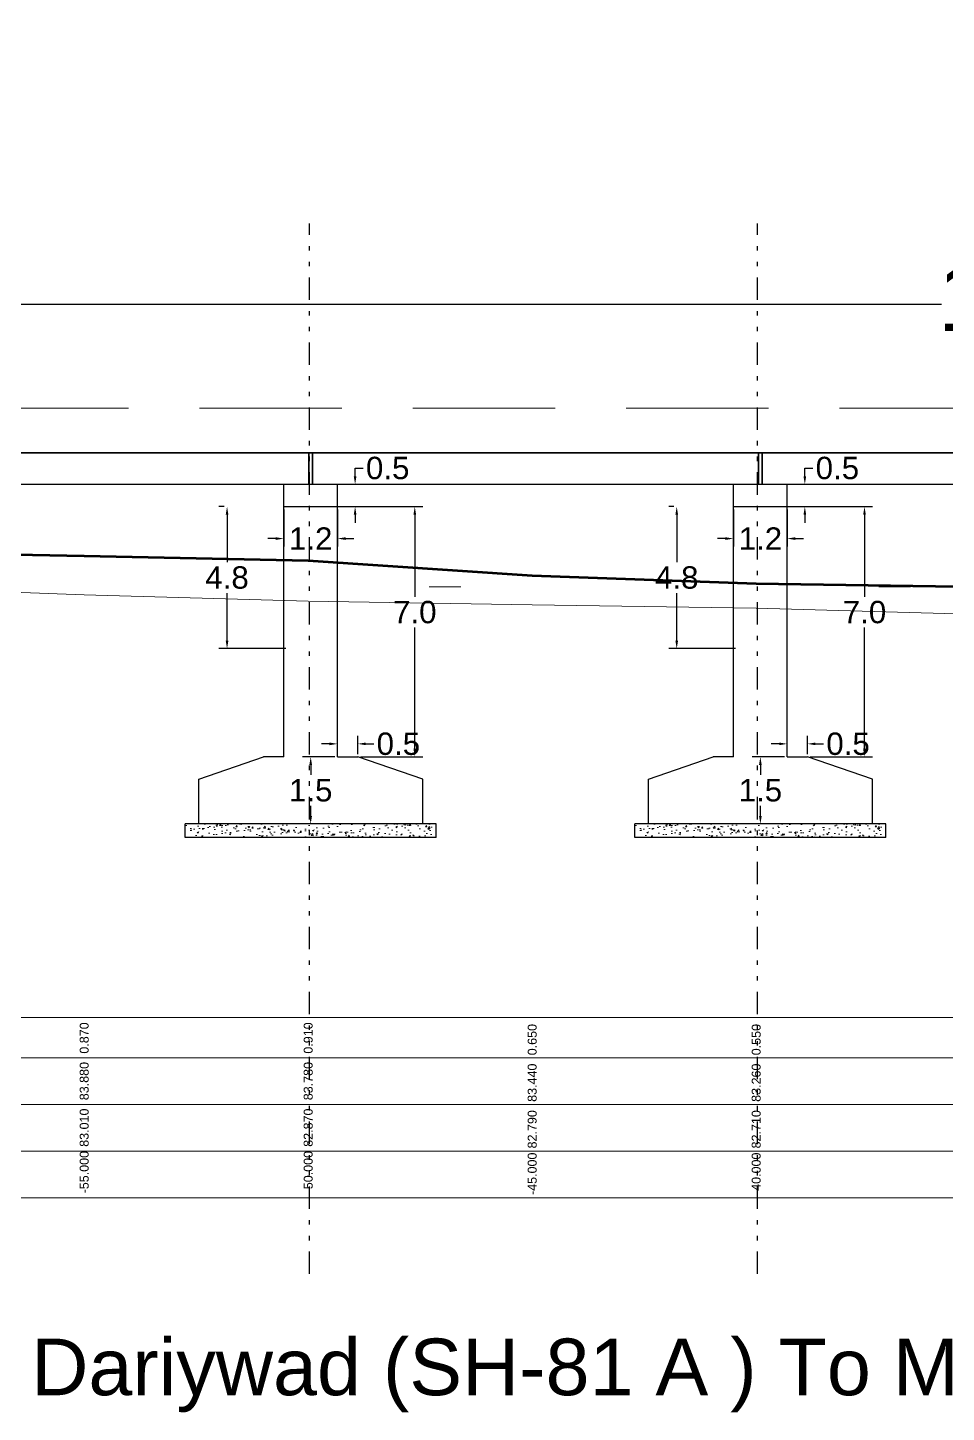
# Model space of a CAD drawing. Header units: millimetres. Extents: x -83 to 417, y 47 to 139.
# Drawn here: x 272.73 to 293.23, y 69.72 to 100.64 of the extents above; entities that cross this region are included whole.
import ezdxf
from ezdxf.enums import TextEntityAlignment as Align

# ---------------------------------------------------------------- set-up
doc = ezdxf.new("R2010")
doc.units = ezdxf.units.MM
doc.header["$PDMODE"] = 3
doc.header["$PDSIZE"] = -0.7
doc.linetypes.add('DASHED2', pattern=[9.525, 6.35, -3.175])
doc.linetypes.add('DIVIDE', pattern=[1.25, 0.5, -0.25, 0, -0.25, 0, -0.25])
for name, color, linetype in [('Bridge Top', 30, 'Continuous'), ('Data Table', 7, 'Continuous'), ('kacha rasta', 7, 'Continuous'), ('OGL', 1, 'Continuous')]:
    doc.layers.add(name, color=color, linetype=linetype)
doc.styles.get("Standard").update_dxf_attribs({"font": 'Arial'})
doc.dimstyles.get("Standard").update_dxf_attribs({"dimtxt": 0.5, "dimasz": 0.18, "dimexe": 0.18, "dimexo": 0.0625, "dimgap": 0.09, "dimtad": 0, "dimtih": 1, "dimtoh": 1, "dimdec": 1, "dimzin": 0, "dimdsep": 46, "dimtxsty": 'Standard', "dimcen": 0.09, "dimadec": 0, "dimazin": 0, "dimtfac": 1, "dimtdec": 1, "dimtofl": 0, "dimtmove": 0, "dimatfit": 3, "dimfxl": 1, "dimtolj": 1, "dimtzin": 0, "dimarcsym": 0})

# ---------------------------------------------------------------- blocks, each defined once
blk = doc.blocks.new('*D247')
at = {"color": 0, "lineweight": -2, "transparency": 16777216}
for p, q in [((279.642, 84.421), (279.642, 84.828)), ((280.092, 84.421), (280.092, 84.828)), ((279.462, 84.648), (279.282, 84.648)), ((280.272, 84.648), (280.452, 84.648))]:
    blk.add_line(p, q, dxfattribs=at)
at = {"color": 0, "transparency": 16777216}
for points in [[(279.462, 84.678), (279.462, 84.618), (279.642, 84.648)], [(280.272, 84.678), (280.272, 84.618), (280.092, 84.648)]]:
    blk.add_solid(points, dxfattribs=at)
at = {"layer": 'Defpoints', "color": 0, "transparency": 16777216}
for p in [(280.092, 84.648), (279.642, 84.359), (280.092, 84.359)]:
    blk.add_point(p, dxfattribs=at)
at = {"color": 0, "lineweight": 0, "transparency": 16777216, "insert": (280.999, 84.648), "char_height": 0.5, "attachment_point": 5}
blk.add_mtext('\\A1;0.5', dxfattribs=at)
blk = doc.blocks.new('*D248')
at = {"color": 0, "lineweight": -2, "transparency": 16777216}
for p, q in [((279.579, 84.359), (278.862, 84.359)), ((279.042, 84.179), (279.042, 83.954)), ((279.042, 83.039), (279.042, 83.264)), ((280.029, 82.859), (278.862, 82.859))]:
    blk.add_line(p, q, dxfattribs=at)
at = {"color": 0, "transparency": 16777216}
for points in [[(279.012, 84.179), (279.072, 84.179), (279.042, 84.359)], [(279.012, 83.039), (279.072, 83.039), (279.042, 82.859)]]:
    blk.add_solid(points, dxfattribs=at)
at = {"layer": 'Defpoints', "color": 0, "transparency": 16777216}
for p in [(279.642, 84.359), (279.042, 82.859), (280.092, 82.859)]:
    blk.add_point(p, dxfattribs=at)
at = {"color": 0, "lineweight": 0, "transparency": 16777216, "insert": (279.042, 83.609), "char_height": 0.5, "attachment_point": 5}
blk.add_mtext('\\A1;1.5', dxfattribs=at)
blk = doc.blocks.new('*D249')
at = {"color": 0, "lineweight": -2, "transparency": 16777216}
for p, q in [((280.034, 90.625), (280.034, 90.805)), ((280.034, 90.805), (280.214, 90.805)), ((279.704, 90.445), (280.214, 90.445)), ((279.704, 89.945), (280.214, 89.945)), ((280.034, 89.765), (280.034, 89.585))]:
    blk.add_line(p, q, dxfattribs=at)
at = {"color": 0, "transparency": 16777216}
for points in [[(280.004, 90.625), (280.064, 90.625), (280.034, 90.445)], [(280.004, 89.765), (280.064, 89.765), (280.034, 89.945)]]:
    blk.add_solid(points, dxfattribs=at)
at = {"layer": 'Defpoints', "color": 0, "transparency": 16777216}
for p in [(279.642, 90.445), (280.034, 90.445), (279.642, 89.945)]:
    blk.add_point(p, dxfattribs=at)
at = {"color": 0, "lineweight": 0, "transparency": 16777216, "insert": (280.761, 90.805), "char_height": 0.5, "attachment_point": 5}
blk.add_mtext('\\A1;0.5', dxfattribs=at)
blk = doc.blocks.new('*D244')
at = {"layer": 'Defpoints', "color": 0, "linetype": 'Continuous', "transparency": 16777216}
for p in [(278.442, 89.945), (279.642, 89.945), (279.642, 89.232)]:
    blk.add_point(p, dxfattribs=at)
at = {"layer": 'kacha rasta', "color": 0, "linetype": 'Continuous', "lineweight": -2, "transparency": 16777216}
for p, q in [((278.442, 89.883), (278.442, 89.052)), ((279.642, 89.883), (279.642, 89.052)), ((278.262, 89.232), (278.082, 89.232)), ((279.822, 89.232), (280.002, 89.232))]:
    blk.add_line(p, q, dxfattribs=at)
at = {"layer": 'kacha rasta', "color": 0, "linetype": 'Continuous', "transparency": 16777216}
for points in [[(278.262, 89.262), (278.262, 89.202), (278.442, 89.232)], [(279.822, 89.262), (279.822, 89.202), (279.642, 89.232)]]:
    blk.add_solid(points, dxfattribs=at)
at = {"layer": 'kacha rasta', "color": 0, "linetype": 'Continuous', "transparency": 16777216, "insert": (279.042, 89.232), "char_height": 0.5, "attachment_point": 5}
blk.add_mtext('\\A1;1.2', dxfattribs=at)
blk = doc.blocks.new('*D245')
at = {"color": 0, "lineweight": -2, "transparency": 16777216}
for p, q in [((277.113, 89.945), (276.995, 89.945)), ((277.175, 89.765), (277.175, 88.706)), ((277.175, 86.955), (277.175, 88.015)), ((278.489, 86.775), (276.995, 86.775))]:
    blk.add_line(p, q, dxfattribs=at)
at = {"color": 0, "transparency": 16777216}
for points in [[(277.145, 89.765), (277.205, 89.765), (277.175, 89.945)], [(277.145, 86.955), (277.205, 86.955), (277.175, 86.775)]]:
    blk.add_solid(points, dxfattribs=at)
at = {"layer": 'Defpoints', "color": 0, "transparency": 16777216}
for p in [(277.175, 89.945), (277.175, 86.775), (278.552, 86.775)]:
    blk.add_point(p, dxfattribs=at)
at = {"color": 0, "lineweight": 0, "transparency": 16777216, "insert": (277.175, 88.36), "char_height": 0.5, "attachment_point": 5}
blk.add_mtext('\\A1;4.8', dxfattribs=at)
blk = doc.blocks.new('*D246')
at = {"color": 0, "lineweight": -2, "transparency": 16777216}
for p, q in [((279.122, 89.945), (281.546, 89.945)), ((281.366, 89.765), (281.366, 87.933)), ((281.366, 84.539), (281.366, 87.243)), ((280.154, 84.359), (281.546, 84.359))]:
    blk.add_line(p, q, dxfattribs=at)
at = {"color": 0, "transparency": 16777216}
for points in [[(281.336, 89.765), (281.396, 89.765), (281.366, 89.945)], [(281.336, 84.539), (281.396, 84.539), (281.366, 84.359)]]:
    blk.add_solid(points, dxfattribs=at)
at = {"layer": 'Defpoints', "color": 0, "transparency": 16777216}
for p in [(279.059, 89.945), (280.092, 84.359), (281.366, 84.359)]:
    blk.add_point(p, dxfattribs=at)
at = {"color": 0, "lineweight": 0, "transparency": 16777216, "insert": (281.366, 87.588), "char_height": 0.5, "attachment_point": 5}
blk.add_mtext('\\A1;7.0', dxfattribs=at)
blk = doc.blocks.new('*D253')
at = {"color": 0, "lineweight": -2, "transparency": 16777216}
for p, q in [((289.68, 84.421), (289.68, 84.828)), ((290.13, 84.421), (290.13, 84.828)), ((289.5, 84.648), (289.32, 84.648)), ((290.31, 84.648), (290.49, 84.648))]:
    blk.add_line(p, q, dxfattribs=at)
at = {"color": 0, "transparency": 16777216}
for points in [[(289.5, 84.678), (289.5, 84.618), (289.68, 84.648)], [(290.31, 84.678), (290.31, 84.618), (290.13, 84.648)]]:
    blk.add_solid(points, dxfattribs=at)
at = {"layer": 'Defpoints', "color": 0, "transparency": 16777216}
for p in [(290.13, 84.648), (289.68, 84.359), (290.13, 84.359)]:
    blk.add_point(p, dxfattribs=at)
at = {"color": 0, "lineweight": 0, "transparency": 16777216, "insert": (291.037, 84.648), "char_height": 0.5, "attachment_point": 5}
blk.add_mtext('\\A1;0.5', dxfattribs=at)
blk = doc.blocks.new('*D254')
at = {"color": 0, "lineweight": -2, "transparency": 16777216}
for p, q in [((289.617, 84.359), (288.9, 84.359)), ((289.08, 84.179), (289.08, 83.954)), ((289.08, 83.039), (289.08, 83.264)), ((290.067, 82.859), (288.9, 82.859))]:
    blk.add_line(p, q, dxfattribs=at)
at = {"color": 0, "transparency": 16777216}
for points in [[(289.05, 84.179), (289.11, 84.179), (289.08, 84.359)], [(289.05, 83.039), (289.11, 83.039), (289.08, 82.859)]]:
    blk.add_solid(points, dxfattribs=at)
at = {"layer": 'Defpoints', "color": 0, "transparency": 16777216}
for p in [(289.68, 84.359), (289.08, 82.859), (290.13, 82.859)]:
    blk.add_point(p, dxfattribs=at)
at = {"color": 0, "lineweight": 0, "transparency": 16777216, "insert": (289.08, 83.609), "char_height": 0.5, "attachment_point": 5}
blk.add_mtext('\\A1;1.5', dxfattribs=at)
blk = doc.blocks.new('*D255')
at = {"color": 0, "lineweight": -2, "transparency": 16777216}
for p, q in [((290.072, 90.625), (290.072, 90.805)), ((290.072, 90.805), (290.252, 90.805)), ((289.742, 90.445), (290.252, 90.445)), ((289.742, 89.945), (290.252, 89.945)), ((290.072, 89.765), (290.072, 89.585))]:
    blk.add_line(p, q, dxfattribs=at)
at = {"color": 0, "transparency": 16777216}
for points in [[(290.042, 90.625), (290.102, 90.625), (290.072, 90.445)], [(290.042, 89.765), (290.102, 89.765), (290.072, 89.945)]]:
    blk.add_solid(points, dxfattribs=at)
at = {"layer": 'Defpoints', "color": 0, "transparency": 16777216}
for p in [(289.68, 90.445), (290.072, 90.445), (289.68, 89.945)]:
    blk.add_point(p, dxfattribs=at)
at = {"color": 0, "lineweight": 0, "transparency": 16777216, "insert": (290.799, 90.805), "char_height": 0.5, "attachment_point": 5}
blk.add_mtext('\\A1;0.5', dxfattribs=at)
blk = doc.blocks.new('*D250')
at = {"layer": 'Defpoints', "color": 0, "linetype": 'Continuous', "transparency": 16777216}
for p in [(288.48, 89.945), (289.68, 89.945), (289.68, 89.232)]:
    blk.add_point(p, dxfattribs=at)
at = {"layer": 'kacha rasta', "color": 0, "linetype": 'Continuous', "lineweight": -2, "transparency": 16777216}
for p, q in [((288.48, 89.883), (288.48, 89.052)), ((289.68, 89.883), (289.68, 89.052)), ((288.3, 89.232), (288.12, 89.232)), ((289.86, 89.232), (290.04, 89.232))]:
    blk.add_line(p, q, dxfattribs=at)
at = {"layer": 'kacha rasta', "color": 0, "linetype": 'Continuous', "transparency": 16777216}
for points in [[(288.3, 89.262), (288.3, 89.202), (288.48, 89.232)], [(289.86, 89.262), (289.86, 89.202), (289.68, 89.232)]]:
    blk.add_solid(points, dxfattribs=at)
at = {"layer": 'kacha rasta', "color": 0, "linetype": 'Continuous', "transparency": 16777216, "insert": (289.08, 89.232), "char_height": 0.5, "attachment_point": 5}
blk.add_mtext('\\A1;1.2', dxfattribs=at)
blk = doc.blocks.new('*D251')
at = {"color": 0, "lineweight": -2, "transparency": 16777216}
for p, q in [((287.151, 89.945), (287.033, 89.945)), ((287.213, 89.765), (287.213, 88.706)), ((287.213, 86.955), (287.213, 88.015)), ((288.527, 86.775), (287.033, 86.775))]:
    blk.add_line(p, q, dxfattribs=at)
at = {"color": 0, "transparency": 16777216}
for points in [[(287.183, 89.765), (287.243, 89.765), (287.213, 89.945)], [(287.183, 86.955), (287.243, 86.955), (287.213, 86.775)]]:
    blk.add_solid(points, dxfattribs=at)
at = {"layer": 'Defpoints', "color": 0, "transparency": 16777216}
for p in [(287.213, 89.945), (287.213, 86.775), (288.59, 86.775)]:
    blk.add_point(p, dxfattribs=at)
at = {"color": 0, "lineweight": 0, "transparency": 16777216, "insert": (287.213, 88.36), "char_height": 0.5, "attachment_point": 5}
blk.add_mtext('\\A1;4.8', dxfattribs=at)
blk = doc.blocks.new('*D252')
at = {"color": 0, "lineweight": -2, "transparency": 16777216}
for p, q in [((289.16, 89.945), (291.584, 89.945)), ((291.404, 89.765), (291.404, 87.933)), ((291.404, 84.539), (291.404, 87.243)), ((290.192, 84.359), (291.584, 84.359))]:
    blk.add_line(p, q, dxfattribs=at)
at = {"color": 0, "transparency": 16777216}
for points in [[(291.374, 89.765), (291.434, 89.765), (291.404, 89.945)], [(291.374, 84.539), (291.434, 84.539), (291.404, 84.359)]]:
    blk.add_solid(points, dxfattribs=at)
at = {"layer": 'Defpoints', "color": 0, "transparency": 16777216}
for p in [(289.097, 89.945), (290.13, 84.359), (291.404, 84.359)]:
    blk.add_point(p, dxfattribs=at)
at = {"color": 0, "lineweight": 0, "transparency": 16777216, "insert": (291.404, 87.588), "char_height": 0.5, "attachment_point": 5}
blk.add_mtext('\\A1;7.0', dxfattribs=at)
blk = doc.blocks.new('*D325')
at = {"color": 0, "lineweight": -2, "transparency": 16777216}
for p, q in [((259.014, 94.529), (259.014, 94.647)), ((259.194, 94.467), (293.126, 94.467)), ((408.834, 94.467), (374.903, 94.467)), ((409.014, 94.425), (409.014, 94.287))]:
    blk.add_line(p, q, dxfattribs=at)
at = {"color": 0, "transparency": 16777216}
for points in [[(259.194, 94.497), (259.194, 94.437), (259.014, 94.467)], [(408.834, 94.497), (408.834, 94.437), (409.014, 94.467)]]:
    blk.add_solid(points, dxfattribs=at)
at = {"layer": 'Defpoints', "color": 0, "transparency": 16777216}
for p in [(259.014, 94.467), (409.014, 94.488), (409.014, 94.467)]:
    blk.add_point(p, dxfattribs=at)
at = {"color": 0, "lineweight": 30, "transparency": 16777216, "insert": (334.014, 94.467), "char_height": 0.5, "attachment_point": 5}
blk.add_mtext('\\A1;{\\H3x;14 PIERS AND 02 ABUTMENTS @ 10M C/C SPAN= 15 SPAN S TOATAL150 M LONG}', dxfattribs=at)

msp = doc.modelspace()

# ---------------------------------------------------------------- hatches: boundary and pattern name
at = {"lineweight": 0}
h = msp.add_hatch(dxfattribs=at)
h.set_pattern_fill('AR-CONC', color=6, scale=0.05, style=0)
h.set_pattern_definition([(50, (-122.2812, -197.13084), (0.3586301, -0.03137607), [0.0375, -0.4125]), (355, (-122.2812, -197.13084), (-0.06937567, 0.37609607), [0.03, -0.33]), (100.4514, (-122.2513, -197.13345), (0.2892547, 0.34471977), [0.0318701, -0.35057106]), (46.1842, (-122.2812, -197.03084), (0.53362052, -0.0827595), [0.05625, -0.61875]), (96.6356, (-122.2367, -197.03773), (0.46733135, 0.48705894), [0.04780514, -0.5258565]), (351.1842, (-122.2812, -197.03084), (0.467331, 0.4870593), [0.045, -0.495]), (21, (-122.2312, -197.05584), (0.29845353, -0.20130945), [0.0375, -0.4125]), (326, (-122.2312, -197.05584), (0.12165767, 0.36257502), [0.03, -0.33]), (71.4514, (-122.2063, -197.0726), (0.42011131, 0.16126525), [0.0318701, -0.35057106]), (37.5, (-122.28119, -197.13084), (0.006079928, 0.166446927), [0, -0.326, 0, -0.335, 0, -0.33125]), (7.5, (-122.28119, -197.13084), (0.13153477, 0.197205856), [0, -0.191, 0, -0.3185, 0, -0.12625]), (327.5, (-122.39269, -197.13084), (0.266911218, -0.011277436), [0, -0.125, 0, -0.39, 0, -0.5175]), (317.5, (-122.4427, -197.13084), (0.29159308, 0.05005249), [0, -0.1625, 0, -0.259, 0, -0.3675])])
h.paths.add_polyline_path([(279.0418, 82.859), (276.2418, 82.859), (276.2418, 82.559), (279.0418, 82.559)])
h.paths.add_polyline_path([(281.8418, 82.859), (279.0418, 82.859), (279.0418, 82.559), (281.8418, 82.559)])
h = msp.add_hatch(dxfattribs=at)
h.set_pattern_fill('AR-CONC', color=6, scale=0.05, style=0)
h.set_pattern_definition([(50, (-112.24327, -197.13084), (0.3586301, -0.03137607), [0.0375, -0.4125]), (355, (-112.24327, -197.13084), (-0.06937567, 0.37609607), [0.03, -0.33]), (100.4514, (-112.21338, -197.13345), (0.2892547, 0.34471977), [0.0318701, -0.35057106]), (46.1842, (-112.24327, -197.03084), (0.53362052, -0.0827595), [0.05625, -0.61875]), (96.6356, (-112.1988, -197.03773), (0.46733135, 0.48705894), [0.04780514, -0.5258565]), (351.1842, (-112.24327, -197.03084), (0.467331, 0.4870593), [0.045, -0.495]), (21, (-112.19327, -197.05584), (0.29845353, -0.20130945), [0.0375, -0.4125]), (326, (-112.19327, -197.05584), (0.12165767, 0.36257502), [0.03, -0.33]), (71.4514, (-112.1684, -197.0726), (0.42011131, 0.16126525), [0.0318701, -0.35057106]), (37.5, (-112.24327, -197.13084), (0.006079928, 0.166446927), [0, -0.326, 0, -0.335, 0, -0.33125]), (7.5, (-112.24327, -197.13084), (0.13153477, 0.197205856), [0, -0.191, 0, -0.3185, 0, -0.12625]), (327.5, (-112.35477, -197.13084), (0.266911218, -0.011277436), [0, -0.125, 0, -0.39, 0, -0.5175]), (317.5, (-112.40477, -197.13084), (0.29159308, 0.05005249), [0, -0.1625, 0, -0.259, 0, -0.3675])])
h.paths.add_polyline_path([(289.0797, 82.859), (286.2797, 82.859), (286.2797, 82.559), (289.0797, 82.559)])
h.paths.add_polyline_path([(291.8797, 82.859), (289.0797, 82.859), (289.0797, 82.559), (291.8797, 82.559)])

# ---------------------------------------------------------------- linework, layer by layer
at = {"color": 6, "linetype": 'DIVIDE'}
for p, q in [((279.0143, 72.8122), (279.0143, 96.2705)), ((289.0143, 72.8122), (289.0143, 96.2705))]:
    msp.add_line(p, q, dxfattribs=at)
at = {"color": 5, "linetype": 'DASHED2', "lineweight": 0, "ltscale": 0.5}
msp.add_line((247.9861, 92.1453), (408.9823, 92.1453), dxfattribs=at)
msp.add_line((247.9861, 92.1453), (408.9823, 92.1453), dxfattribs=at)
at = {"color": 7, "linetype": 'ByBlock', "lineweight": 35, "ltscale": 0.5}
msp.add_line((247.9861, 91.1453), (408.9823, 91.1453), dxfattribs=at)
at = {"color": 6, "lineweight": 35}
for p, q in [((279.0028, 91.1453), (279.0028, 90.4453)), ((279.0807, 91.1453), (279.0807, 90.4453)), ((289.0407, 91.1453), (289.0407, 90.4453)), ((289.1186, 91.1453), (289.1186, 90.4453))]:
    msp.add_line(p, q, dxfattribs=at)
at = {"color": 0, "lineweight": 30}
for p, q in [((268.7303, 90.4453), (282.539, 90.4453)), ((278.7682, 90.4453), (292.5769, 90.4453)), ((288.7282, 90.4453), (302.5369, 90.4453)), ((278.4418, 89.9453), (279.6418, 89.9453)), ((288.4797, 89.9453), (289.6797, 89.9453))]:
    msp.add_line(p, q, dxfattribs=at)
at = {"lineweight": 30, "ltscale": 5}
for p, q in [((278.4418, 84.359), (278.4418, 90.4453)), ((279.6418, 84.359), (279.6418, 90.4453)), ((288.4797, 84.359), (288.4797, 90.4453)), ((289.6797, 84.359), (289.6797, 90.4453))]:
    msp.add_line(p, q, dxfattribs=at)
at = {"color": 6, "lineweight": 0}
for p, q in [((282.3935, 88.1578), (281.6898, 88.1578)), ((292.4315, 88.1578), (291.7277, 88.1578))]:
    msp.add_line(p, q, dxfattribs=at)
at = {"lineweight": 30}
for p, q in [((276.5418, 83.859), (277.9918, 84.359)), ((278.4418, 84.359), (277.9918, 84.359)), ((279.6418, 84.359), (280.0918, 84.359)), ((281.5418, 83.859), (280.0918, 84.359)), ((286.5797, 83.859), (288.0297, 84.359)), ((288.4797, 84.359), (288.0297, 84.359)), ((289.6797, 84.359), (290.1297, 84.359)), ((291.5797, 83.859), (290.1297, 84.359)), ((276.5418, 82.859), (276.5418, 83.859)), ((281.5418, 82.859), (281.5418, 83.859)), ((286.5797, 82.859), (286.5797, 83.859)), ((291.5797, 82.859), (291.5797, 83.859)), ((281.8418, 82.859), (276.2418, 82.859)), ((276.2418, 82.559), (276.2418, 82.859)), ((281.8418, 82.559), (276.2418, 82.559)), ((281.8418, 82.559), (281.8418, 82.859)), ((291.8797, 82.859), (286.2797, 82.859)), ((286.2797, 82.559), (286.2797, 82.859)), ((291.8797, 82.559), (286.2797, 82.559)), ((291.8797, 82.559), (291.8797, 82.859))]:
    msp.add_line(p, q, dxfattribs=at)
at = {"layer": 'Bridge Top', "lineweight": 53, "flags": 128}
msp.add_lwpolyline([(248.986, 89.3053), (248.9861, 90.1453), (253.9861, 89.7053), (258.9861, 89.3853), (263.9861, 89.1453), (268.9861, 88.9453), (273.9861, 88.8453), (278.9861, 88.7453), (283.9861, 88.4053), (288.9861, 88.2253), (293.9861, 88.1553), (298.9861, 87.9953), (303.9861, 88.0253), (308.9861, 87.9853), (313.9861, 88.0153), (318.9861, 87.9953), (323.9861, 87.9453), (328.9861, 88.0453), (333.9861, 87.9453)], dxfattribs=at)
at = {"layer": 'Data Table', "lineweight": 0}
msp.add_line((246.586, 78.5344), (409.3861, 78.5344), dxfattribs=at)
at = {"layer": 'Data Table', "lineweight": 9}
for p, q in [((246.586, 77.6344), (409.3861, 77.6344)), ((246.586, 76.5944), (409.3861, 76.5944)), ((246.586, 75.5544), (409.3861, 75.5544))]:
    msp.add_line(p, q, dxfattribs=at)
at = {"layer": 'Data Table', "lineweight": 5}
msp.add_line((246.586, 74.5144), (409.3861, 74.5144), dxfattribs=at)
at = {"layer": 'OGL', "lineweight": 0, "flags": 128}
msp.add_lwpolyline([(248.9861, 89.3053), (253.9861, 88.9353), (258.9861, 88.6653), (263.9861, 88.3753), (268.9861, 88.1653), (273.9861, 87.9753), (278.9861, 87.8353), (283.9861, 87.7553), (288.9861, 87.6753), (293.9861, 87.5353), (298.9861, 87.4353), (303.9861, 87.2853), (308.9861, 86.9453), (313.9861, 86.7853), (318.9861, 86.9353), (323.9861, 86.7053), (328.9861, 86.1653), (333.9861, 86.1753)], dxfattribs=at)

# ---------------------------------------------------------------- texts
at = {"insert": (272.805, 71.3676), "char_height": 1.2641406, "width": 92.351217, "attachment_point": 1}
msp.add_mtext('Dariywad (SH-81 A ) To Mandvi Parsola Road Costruction of bridge on Mandvi Road at zakham river Chainage 2/300 ', dxfattribs=at)
at = {"layer": 'Bridge Top'}
for s, p in [('83.880', (273.9861, 76.6906)), ('83.780', (278.9861, 76.6906)), ('83.440', (283.9861, 76.6544)), ('83.260', (288.9861, 76.6544))]:
    msp.add_text(s, height=0.2, rotation=90, dxfattribs=at).set_placement(p, align=Align.MIDDLE_LEFT)
at = {"layer": 'Data Table'}
for s, p in [('0.870', (273.9861, 77.7306)), ('0.910', (278.9861, 77.7306)), ('0.650', (283.9861, 77.6944)), ('0.550', (288.9861, 77.6944))]:
    msp.add_text(s, height=0.2, rotation=90, dxfattribs=at).set_placement(p, align=Align.MIDDLE_LEFT)
at = {"layer": 'OGL'}
for s, p in [('83.010', (273.9861, 75.6506)), ('82.870', (278.9861, 75.6506)), ('82.790', (283.9861, 75.6144)), ('82.710', (288.9861, 75.6144)), ('-55.000', (273.9861, 74.6106)), ('-50.000', (278.9861, 74.6106)), ('-45.000', (283.9861, 74.5744)), ('-40.000', (288.9861, 74.5744))]:
    msp.add_text(s, height=0.2, rotation=90, dxfattribs=at).set_placement(p, align=Align.MIDDLE_LEFT)

# ---------------------------------------------------------------- dimensions: what is measured, and where the dimension line sits
at = {"color": 0, "lineweight": 30}
dim = msp.add_linear_dim(base=(409.0143, 94.4668), p1=(259.0143, 94.4668), p2=(409.0143, 94.4877), text='{\\H3x;14 PIERS AND 02 ABUTMENTS @ 10M C/C SPAN= 15 SPAN S TOATAL150 M LONG}', dimstyle='Standard', dxfattribs=at)
dim.commit()
dim.dimension.update_dxf_attribs({"geometry": '*D325', "text_midpoint": (334.0143, 94.4668)})
at = {"color": 6, "lineweight": 0}
for base, p1, p2, picture, middle in [((280.0344, 90.4453), (279.6418, 89.9453), (279.6418, 90.4453), '*D249', (280.7615, 90.8053)), ((290.0724, 90.4453), (289.6797, 89.9453), (289.6797, 90.4453), '*D255', (290.7994, 90.8053))]:
    dim = msp.add_linear_dim(base=base, p1=p1, p2=p2, angle=90, text='0.5', dimstyle='Standard', dxfattribs=at)
    dim.commit()
    dim.dimension.update_dxf_attribs({"geometry": picture, "text_midpoint": middle})
for base, p1, p2, text, picture, middle in [((277.1752, 86.7753), (277.1752, 89.9453), (278.5517, 86.7753), '4.8', '*D245', (277.1752, 88.3603)), ((281.3665, 84.359), (279.0593, 89.9453), (280.0918, 84.359), '7.0', '*D246', (281.3665, 87.5881)), ((287.2131, 86.7753), (287.2131, 89.9453), (288.5896, 86.7753), '4.8', '*D251', (287.2131, 88.3603)), ((291.4044, 84.359), (289.0972, 89.9453), (290.1297, 84.359), '7.0', '*D252', (291.4044, 87.5881))]:
    dim = msp.add_linear_dim(base=base, p1=p1, p2=p2, angle=90, text=text, dimstyle='Standard', dxfattribs=at)
    dim.commit()
    dim.dimension.update_dxf_attribs({"geometry": picture, "text_midpoint": middle, "dimtype": 160})
for base, p1, p2, picture, middle in [((280.0917574383, 84.6482438246), (279.6417574383, 84.3589660414), (280.0917574383, 84.3589660414), '*D247', (280.9987833592, 84.6482438246)), ((290.1296808056, 84.6482438246), (289.6796808056, 84.3589660414), (290.1296808056, 84.3589660414), '*D253', (291.0367067265, 84.6482438246))]:
    dim = msp.add_linear_dim(base=base, p1=p1, p2=p2, dimstyle='Standard', dxfattribs=at)
    dim.commit()
    dim.dimension.update_dxf_attribs({"geometry": picture, "text_midpoint": middle})
for base, p1, p2, picture, middle in [((279.0418, 82.859), (279.6418, 84.359), (280.0918, 82.859), '*D248', (279.0418, 83.609)), ((289.0797, 82.859), (289.6797, 84.359), (290.1297, 82.859), '*D254', (289.0797, 83.609))]:
    dim = msp.add_linear_dim(base=base, p1=p1, p2=p2, angle=90, dimstyle='Standard', dxfattribs=at)
    dim.commit()
    dim.dimension.update_dxf_attribs({"geometry": picture, "text_midpoint": middle})
at = {"layer": 'kacha rasta', "linetype": 'Continuous'}
for base, p1, p2, picture, middle in [((279.6418, 89.2325), (278.4418, 89.9453), (279.6418, 89.9453), '*D244', (279.0418, 89.2325)), ((289.6797, 89.2325), (288.4797, 89.9453), (289.6797, 89.9453), '*D250', (289.0797, 89.2325))]:
    dim = msp.add_linear_dim(base=base, p1=p1, p2=p2, dimstyle='Standard', dxfattribs=at)
    dim.commit()
    dim.dimension.update_dxf_attribs({"geometry": picture, "text_midpoint": middle})

doc.saveas('drawing.dxf')
